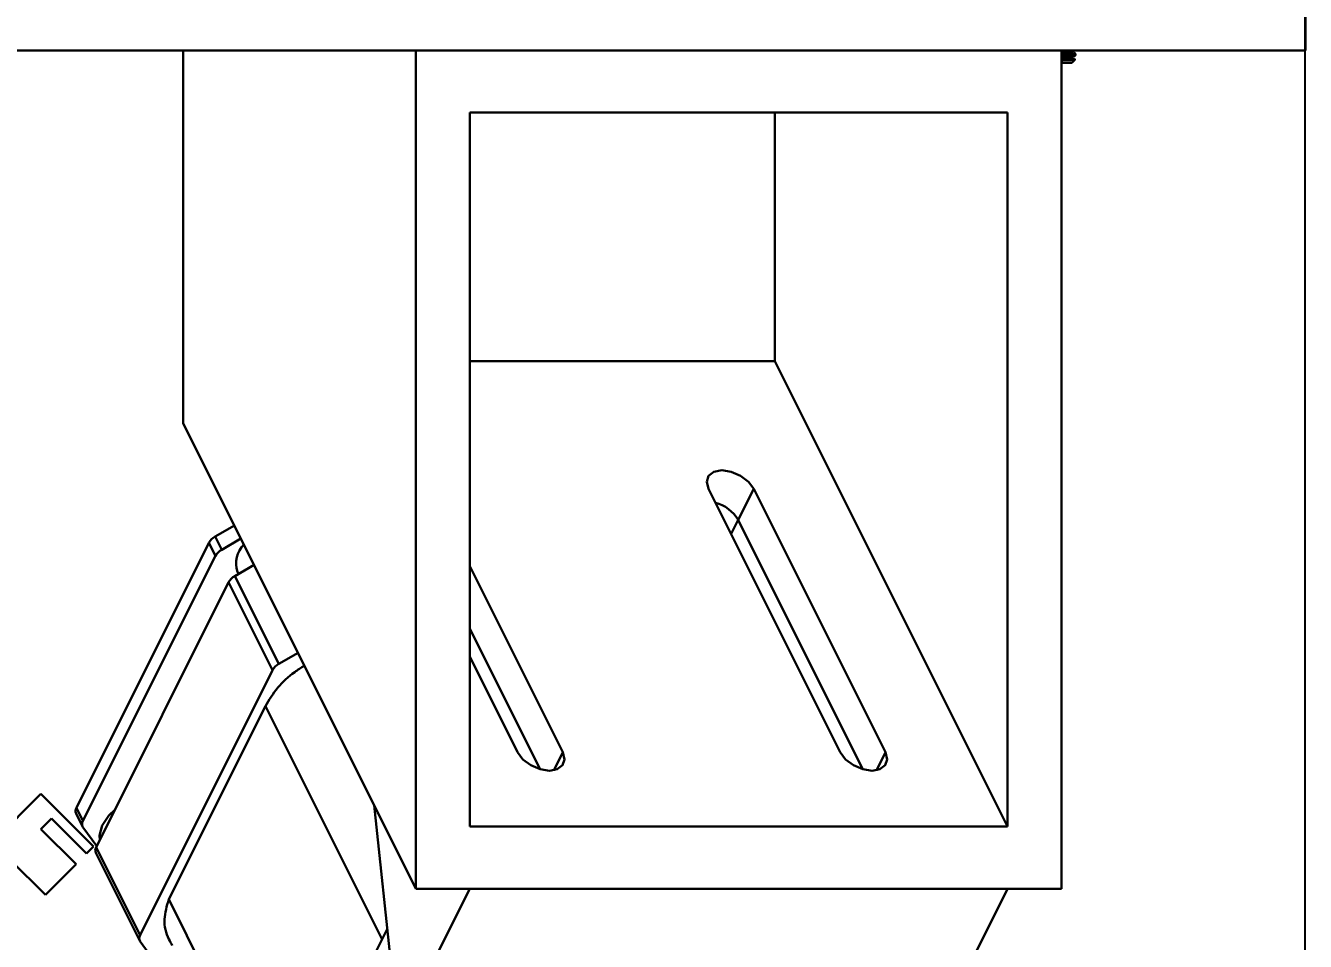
# Model space of a CAD drawing. Header units: millimetres. Extents: x 786 to 1380, y -734 to -314.
# Drawn here: x 1194.8 to 1246.3, y -447.6 to -410.7 of the extents above; entities that cross this region are included whole.
import ezdxf

# ---------------------------------------------------------------- set-up
doc = ezdxf.new("R2010")
doc.units = ezdxf.units.MM
doc.header["$PDSIZE"] = -1
doc.layers.add('粗实线层', color=7, linetype='Continuous', lineweight=15)
doc.dimstyles.new('ISO-25', dxfattribs={"dimtxt": 2.5, "dimasz": 2.5, "dimexe": 1.25, "dimexo": 0.625, "dimtad": 1, "dimtxsty": 'Standard', "dimcen": 2.5, "dimadec": 0, "dimazin": 0, "dimtfac": 1, "dimtmove": 0, "dimatfit": 3, "dimfxl": 1, "dimarcsym": 0})

# ---------------------------------------------------------------- blocks, each defined once
blk = doc.blocks.new('*D130')
at = {"color": 0, "lineweight": -2, "transparency": 16777216}
for p, q in [((1145.915, -458.612), (1145.915, -342.532)), ((1246.277, -506.307), (1246.277, -342.532)), ((1149.995, -344.532), (1242.197, -344.532))]:
    blk.add_line(p, q, dxfattribs=at)
at = {"color": 0, "transparency": 16777216}
for points in [[(1149.995, -343.852), (1149.995, -345.212), (1145.915, -344.532)], [(1242.197, -343.852), (1242.197, -345.212), (1246.277, -344.532)]]:
    blk.add_solid(points, dxfattribs=at)
at = {"layer": 'Defpoints', "color": 0, "transparency": 16777216}
for p in [(1246.277, -344.532), (1145.915, -458.612), (1246.277, -506.307)]:
    blk.add_point(p, dxfattribs=at)
at = {"color": 0, "transparency": 16777216, "insert": (1196.096, -340.966), "char_height": 3.5, "attachment_point": 5}
blk.add_mtext('200,72', dxfattribs=at)

msp = doc.modelspace()

# ---------------------------------------------------------------- linework, layer by layer
at = {"layer": '粗实线层', "color": 7, "linetype": 'Continuous', "lineweight": 30}
for p, q in [((1246.2843, -411.7159), (1246.2843, -409.7159)), ((1158.8579, -411.7159), (1209.5071, -411.7159)), ((1201.1093, -411.7159), (1201.1093, -426.7159)), ((1210.4785, -411.7159), (1209.5071, -411.7159)), ((1210.4785, -445.4542), (1210.4785, -411.7159)), ((1210.4785, -411.7159), (1216.9664, -411.7159)), ((1216.9664, -411.7159), (1229.9714, -411.7159)), ((1229.9714, -411.7159), (1236.4593, -411.7159)), ((1236.4593, -445.4542), (1236.4593, -411.7159)), ((1236.4593, -411.7159), (1246.2843, -411.7159)), ((1236.8843, -412.2159), (1237.0086, -412.0916)), ((1237.0343, -411.906), (1237.0343, -411.8507)), ((1236.8843, -412.2159), (1236.4593, -412.2159)), ((1212.6436, -442.9542), (1212.6436, -414.2159)), ((1212.6436, -414.2159), (1234.2942, -414.2159)), ((1224.925, -414.2159), (1224.925, -424.2159)), ((1234.2942, -442.9542), (1234.2942, -414.2159)), ((1212.6436, -424.2159), (1224.925, -424.2159)), ((1234.2942, -442.9542), (1224.925, -424.2159)), ((1201.1093, -426.7159), (1210.4785, -445.4542)), ((1222.2551, -429.355), (1227.5584, -439.9616)), ((1224.0738, -429.355), (1223.4488, -430.605)), ((1224.0738, -429.355), (1229.3771, -439.9616)), ((1223.4488, -430.605), (1228.4713, -440.65)), ((1202.392, -431.2793), (1203.1665, -430.8302)), ((1196.8065, -442.1965), (1202.1402, -431.5293)), ((1202.1402, -431.5293), (1202.4053, -432.0596)), ((1202.392, -431.2793), (1202.6572, -431.8096)), ((1202.6572, -431.8096), (1203.4317, -431.3605)), ((1197.0717, -442.7269), (1202.4053, -432.0596)), ((1203.962, -432.4212), (1203.1875, -432.8703)), ((1203.2949, -432.6958), (1203.3384, -432.7828)), ((1212.6436, -432.4753), (1216.3867, -439.9616)), ((1202.9357, -433.1203), (1197.602, -443.7875)), ((1204.7034, -436.6558), (1202.9357, -433.1203)), ((1203.1875, -432.8703), (1204.9553, -436.4058)), ((1212.6436, -434.9753), (1215.4809, -440.65)), ((1205.7298, -435.9567), (1204.9553, -436.4058)), ((1212.6436, -436.1126), (1214.5681, -439.9616)), ((1204.7034, -436.6558), (1199.3698, -447.323)), ((1204.4142, -438.1003), (1200.5251, -445.8785)), ((1195.3818, -441.6359), (1193.4372, -443.5804)), ((1195.3818, -441.6359), (1197.5031, -443.7572)), ((1196.7923, -442.4201), (1197.0575, -442.9505)), ((1196.8065, -442.1965), (1197.0717, -442.7269)), ((1208.7935, -442.0841), (1209.6384, -450.0504)), ((1195.806, -442.6258), (1195.3818, -443.0501)), ((1196.796, -444.4643), (1195.3818, -443.0501)), ((1197.2202, -444.04), (1195.806, -442.6258)), ((1197.6261, -443.7393), (1197.0735, -442.9769)), ((1212.6436, -442.9542), (1234.2942, -442.9542)), ((1197.5031, -443.7572), (1197.2202, -444.04)), ((1197.5878, -444.0111), (1199.3556, -447.5467)), ((1197.602, -443.7875), (1199.3698, -447.323)), ((1195.5585, -445.7017), (1194.1443, -444.2875)), ((1196.796, -444.4643), (1195.5585, -445.7017)), ((1204.5118, -461.7177), (1212.6436, -445.4542)), ((1210.4785, -445.4542), (1236.4593, -445.4542)), ((1212.6436, -445.4542), (1234.2942, -445.4542)), ((1234.2942, -445.4542), (1230.8912, -452.2602)), ((1209.3228, -447.0747), (1204.2842, -457.1518)), ((1199.3716, -447.573), (1200.6308, -449.3105))]:
    msp.add_line(p, q, dxfattribs=at)
at = {"layer": '粗实线层', "color": 8, "linetype": 'Continuous', "lineweight": 30}
for p, q in [((1223.4488, -430.605), (1223.1645, -431.1737)), ((1209.1121, -447.4961), (1204.4142, -438.1003)), ((1216.3867, -439.9616), (1216.023, -440.6891)), ((1229.3771, -439.9616), (1229.0134, -440.6891)), ((1205.223, -455.2743), (1200.5251, -445.8785))]:
    msp.add_line(p, q, dxfattribs=at)
at = {"layer": '粗实线层', "color": 7, "linetype": 'Continuous', "lineweight": 30, "flags": 128}
for points in [[(1224.0738, -429.355), (1223.8625, -429.0709), (1223.545, -428.83), (1223.1695, -428.6691), (1222.7932, -428.6125), (1222.4735, -428.6691), (1222.259, -428.83), (1222.1823, -429.0709), (1222.2551, -429.355)], [(1216.3867, -439.9616), (1216.4596, -440.2457), (1216.3829, -440.4866), (1216.1683, -440.6475), (1215.8486, -440.7041), (1215.4724, -440.6475), (1215.0969, -440.4866), (1214.7793, -440.2457), (1214.5681, -439.9616)], [(1227.5584, -439.9616), (1227.7697, -440.2457), (1228.0873, -440.4866), (1228.4628, -440.6475), (1228.839, -440.7041), (1229.1587, -440.6475), (1229.3733, -440.4866), (1229.4499, -440.2457), (1229.3771, -439.9616)], [(1198.3625, -442.2666), (1198.1189, -442.5032), (1197.8484, -442.9067)], [(1197.8484, -442.9067), (1197.7438, -443.3065), (1197.7558, -443.48)]]:
    msp.add_lwpolyline(points, dxfattribs=at)
at = {"layer": '粗实线层', "color": 7, "linetype": 'Continuous', "lineweight": 30}
for centre, radius, start, end in [((1222.1441, -431.3857), 1.5204, 30.89401, 75.06522), ((1202.6956, -431.8369), 0.635, 118.56527, 151.01706), ((1204.2853, -432.349), 1.0494, 134.40486, 199.29443), ((1202.9608, -432.3673), 0.635, 118.56652, 151.01665), ((1203.4911, -433.4279), 0.635, 118.56557, 151.01633), ((1205.2589, -436.9635), 0.635, 118.56595, 151.01722), ((1197.0269, -442.3228), 0.2539, 150.18815, 202.54414), ((1197.2741, -442.8504), 0.2372, 148.60898, 212.2294), ((1197.8224, -443.9138), 0.2539, 150.18909, 202.5432), ((1199.5722, -447.4466), 0.2372, 148.60978, 212.2269)]:
    msp.add_arc(centre, radius, start, end, dxfattribs=at)
for points, knots in [([(1236.4593, -411.8295), (1236.514, -411.8262), (1236.6511, -411.818), (1236.8176, -411.8034), (1236.9291, -411.788), (1236.9242, -411.7791), (1236.9221, -411.775)], [0, 0, 0, 0, 0.1907837, 0.4783045, 0.7658256, 1, 1, 1, 1]), ([(1237.0236, -411.8479), (1237.0259, -411.8518), (1237.0312, -411.8606), (1236.9029, -411.8758), (1236.7017, -411.8909), (1236.5326, -411.8996), (1236.4593, -411.9034)], [0, 0, 0, 0, 0.2205665, 0.5025261, 0.7844858, 1, 1, 1, 1]), ([(1236.4593, -411.9587), (1236.5327, -411.9549), (1236.7021, -411.9461), (1236.9007, -411.9311), (1237.0199, -411.9178), (1237.0191, -411.9109), (1237.0188, -411.9088)], [0, 0, 0, 0, 0.2411837, 0.5567269, 0.8722701, 1, 1, 1, 1]), ([(1236.4593, -412.0295), (1236.5141, -412.0262), (1236.6515, -412.018), (1236.8154, -412.0034), (1236.9181, -411.9903), (1236.9175, -411.9834), (1236.9174, -411.9815)], [0, 0, 0, 0, 0.2175595, 0.5454327, 0.8733062, 1, 1, 1, 1]), ([(1236.4593, -412.0795), (1236.514, -412.0762), (1236.6511, -412.068), (1236.8176, -412.0534), (1236.9291, -412.038), (1236.9242, -412.0291), (1236.9221, -412.025)], [0, 0, 0, 0, 0.1907837, 0.4783045, 0.7658256, 1, 1, 1, 1]), ([(1237.0034, -412.0864), (1237.0048, -412.0875), (1237.0094, -412.0911), (1236.9287, -412.0974), (1236.7737, -412.1061), (1236.606, -412.1121), (1236.4929, -412.1159), (1236.4593, -412.117)], [0, 0, 0, 0, 0.1128129, 0.3777129, 0.6345235, 0.8913349, 1, 1, 1, 1]), ([(1236.4674, -411.779), (1236.5194, -411.7759), (1236.6538, -411.7678), (1236.8153, -411.7534), (1236.9181, -411.7403), (1236.9175, -411.7334), (1236.9174, -411.7315)], [0, 0, 0, 0, 0.2087439, 0.5403112, 0.8718788, 1, 1, 1, 1]), ([(1237.0322, -411.848), (1237.0149, -411.8359), (1236.9803, -411.8116), (1236.9458, -411.7873), (1236.9285, -411.7752)], [0, 0, 0, 0, 0.5000891, 1, 1, 1, 1]), ([(1237.0322, -412.098), (1237.0149, -412.0859), (1236.9803, -412.0616), (1236.9458, -412.0373), (1236.9285, -412.0252)], [0, 0, 0, 0, 0.5000892, 1, 1, 1, 1]), ([(1236.9286, -411.9817), (1236.9459, -411.9696), (1236.9804, -411.9453), (1237.015, -411.9211), (1237.0323, -411.9089)], [0, 0, 0, 0, 0.4999245, 1, 1, 1, 1]), ([(1205.9885, -436.4743), (1205.8556, -436.5581), (1205.4496, -436.814), (1204.8545, -437.3664), (1204.5652, -437.8485), (1204.4142, -438.1003)], [0, 0, 0, 0, 0.188639, 0.5762738, 1, 1, 1, 1]), ([(1200.5251, -445.8785), (1200.4469, -446.1506), (1200.2797, -446.7317), (1200.4391, -447.3388), (1200.6219, -447.6559), (1200.67, -447.7393)], [0, 0, 0, 0, 0.3934718, 0.8405097, 1, 1, 1, 1])]:
    msp.add_open_spline(points, degree=3, knots=knots, dxfattribs=at)

# ---------------------------------------------------------------- dimensions: what is measured, and where the dimension line sits
dim = msp.add_linear_dim(base=(1246.2771, -344.5321), p1=(1145.9154, -458.6119), p2=(1246.2771, -506.3068), dimstyle='ISO-25', override={"dimtxt": 3.5, "dimasz": 4.08, "dimexe": 2, "dimexo": 0, "dimgap": 1.524, "dimtih": 1, "dimtoh": 1, "dimlfac": 2, "dimzin": 0, "dimadec": 2, "dimtzin": 0})
dim.commit()
dim.dimension.update_dxf_attribs({"geometry": '*D130', "text_midpoint": (1196.0962, -340.9664)})

doc.saveas('drawing.dxf')
